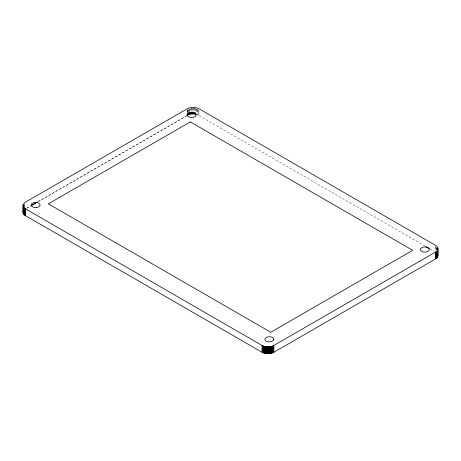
<?xml version="1.0" encoding="UTF-8"?>
<svg xmlns="http://www.w3.org/2000/svg" width="461" height="461" viewBox="0 0 461 461"><rect width="100%" height="100%" fill="white"/><g stroke="black" fill="none" stroke-linecap="round" stroke-linejoin="round"><path stroke-width="0.35" stroke-dasharray="2.31 1.73" d="M26.738 208.153L30.466 205.998M37.929 201.693L186.521 115.907M26.513 208.366L30.247 206.211M38.344 201.538L186.59 115.947M424.921 246.018L198.939 115.55L198.939 110.098M429.9 248.894L434.256 251.412M436.723 247.563L436.723 250.288M436.36 247.932L436.36 249.977M435.95 246.958L435.95 250.363M435.501 246.681L435.501 250.767M198.46 109.839L198.46 115.29M197.942 109.609L197.942 115.054M197.4 109.395L197.4 114.847M196.824 109.211L196.824 113.297M196.23 109.05L196.23 112.461M195.62 108.237L195.62 112.328M194.986 108.139L194.986 112.225M194.346 108.064L194.346 111.47M193.695 108.018L193.695 112.104M193.038 108.007L193.038 111.412M192.387 108.018L192.387 111.424M191.736 108.064L191.736 111.47M191.096 108.139L191.096 111.545M190.462 108.237L190.462 111.648M189.846 109.055L189.846 111.095M189.252 109.211L189.252 111.257M188.682 109.395L188.682 111.441M188.134 109.609L188.134 112.328M187.621 109.839L187.621 112.565M187.212 110.139L187.212 112.864M187.137 110.098L187.137 112.824M24.646 204.678L24.646 206.724M24.277 204.309L24.277 207.035"/><path stroke-width="0.69" d="M23.28 211.155C22.474 212.982 23.914 214.866 25.493 215.685L262.061 352.267C265.663 354.163 270.255 354.163 273.857 352.267L435.507 258.944L437.72 256.656L437.714 254.409M23.079 205.087L23.459 206.954L25.493 208.873L262.061 345.45C265.663 347.352 270.255 347.352 273.857 345.456L435.507 252.127C438.618 250.928 438.624 246.508 435.501 245.315L198.939 108.733C195.412 106.825 190.485 106.825 187.212 108.779L24.646 202.633L23.079 205.087L23.073 212.654M31.089 205.641L37.306 202.051M30.87 205.848L37.099 202.252M426.166 246.739L429.277 248.537M437.921 248.346L437.927 255.913M437.846 247.966L437.846 256.287M437.72 249.845L437.72 256.656M437.541 250.208L437.541 257.019M437.31 250.565L437.31 257.376M437.045 250.905L437.045 257.722M436.723 251.239L436.723 258.051M436.354 251.556L436.354 258.367M435.945 251.85L435.945 258.661M435.507 252.127L435.507 258.944M273.857 345.456L273.857 352.267M273.379 345.71L273.379 352.521M272.866 345.946L272.866 352.757M272.318 346.153L272.318 352.965M271.748 346.338L271.748 353.149M271.149 346.499L271.149 353.31M270.538 346.626L270.538 353.437M269.91 346.73L269.91 353.541M269.264 346.805L269.264 353.616M268.619 346.851L268.619 353.662M267.962 346.862L267.962 353.673M267.305 346.851L267.305 353.662M266.654 346.805L266.654 353.616M266.014 346.73L266.014 353.541M265.38 346.626L265.38 353.437M264.77 346.499L264.77 353.31M264.17 346.338L264.17 353.149M263.6 346.153L263.6 352.965M263.058 345.946L263.058 352.757M262.545 345.71L262.545 352.521M262.061 345.45L262.061 352.267M195.62 113.008L195.62 114.368M194.986 112.91L194.986 114.27M194.346 112.836L194.346 114.195M193.695 112.104L193.695 114.149M193.038 112.092L193.038 114.138M192.387 112.104L192.387 114.149M191.736 112.15L191.736 114.195M191.096 112.225L191.096 114.27M190.462 112.328L190.462 114.368M189.846 112.461L189.846 114.501M189.252 111.937L189.252 114.662M188.682 112.801L188.682 114.847M188.134 113.014L188.134 115.054M187.621 113.245L187.621 115.29M187.212 114.224L187.212 115.59M187.137 114.184L187.137 115.55M25.493 208.873L25.493 215.685M25.055 208.591L25.055 215.408M24.646 208.297L24.646 215.108M24.277 207.98L24.277 214.791M23.96 207.652L23.96 214.463M23.69 207.306L23.69 214.117M23.459 206.954L23.459 213.766M23.28 206.591L23.28 213.403M23.154 204.713L23.154 213.034M190.278 121.9L48.347 203.843L270.768 332.254L412.693 250.311L190.278 121.9M36.212 207.559L35.048 207.554A4.449 2.57 0 0 1 31.544 204.016A4.449 2.57 0 0 1 38.372 202.978L39.191 203.451A4.449 2.57 0 0 1 36.212 207.559M426.01 247.038L424.863 246.946A4.449 2.57 0 0 0 420.426 249.165A4.449 2.57 0 0 0 423.659 251.994L424.812 252.086A4.449 2.57 0 0 0 429.243 249.868A4.449 2.57 0 0 0 426.01 247.038M196.15 114.898L195.988 114.236A4.449 2.57 0 0 0 191.09 112.369A4.449 2.57 0 0 0 187.252 114.927L187.408 115.596A4.449 2.57 0 0 0 192.306 117.457A4.449 2.57 0 0 0 196.15 114.898M273.748 339.619L273.748 338.944A4.449 2.57 0 0 0 269.316 336.726A4.449 2.57 0 0 0 264.919 338.968L264.925 339.636A4.449 2.57 0 0 0 269.357 341.86A4.449 2.57 0 0 0 273.748 339.619"/></g></svg>
